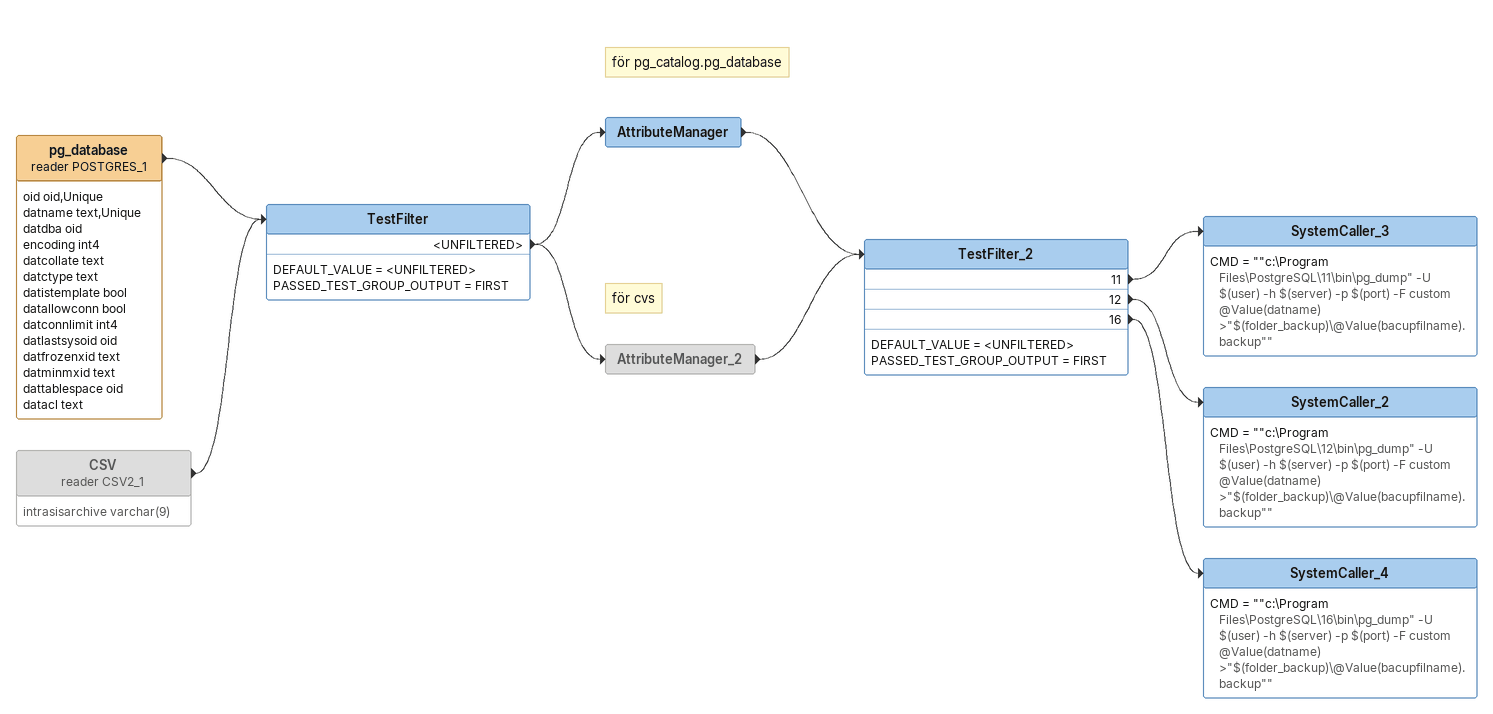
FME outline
pg_database (reader POSTGRES_1)
    attributes: oid oid,Unique, datname text,Unique, datdba oid, encoding int4, datcollate text, datctype text, datistemplate bool, datallowconn bool, datconnlimit int4, datlastsysoid oid, datfrozenxid text, datminmxid text, dattablespace oid, datacl text
    -> TestFilter
CSV (reader CSV2_1) [off]
    attributes: intrasisarchive varchar(9)
    -> TestFilter
TestFilter
    DEFAULT_VALUE = <UNFILTERED>
    PASSED_TEST_GROUP_OUTPUT = FIRST
    <UNFILTERED> -> AttributeManager
    <UNFILTERED> -> AttributeManager_2
Note: för pg_catalog.pg_database
AttributeManager
    -> TestFilter_2
Note: för cvs
AttributeManager_2 [off]
    -> TestFilter_2
TestFilter_2
    DEFAULT_VALUE = <UNFILTERED>
    PASSED_TEST_GROUP_OUTPUT = FIRST
    11 -> SystemCaller_3
    12 -> SystemCaller_2
    16 -> SystemCaller_4
SystemCaller_3
    CMD = ""c:\Program Files\PostgreSQL\11\bin\pg_dump" -U $(user) -h $(server) -p $(port) -F custom @Value(datname)  >"$(folder_backup)\@Value(bacupfilname).backup""
SystemCaller_2
    CMD = ""c:\Program Files\PostgreSQL\12\bin\pg_dump" -U $(user) -h $(server) -p $(port) -F custom @Value(datname)  >"$(folder_backup)\@Value(bacupfilname).backup""
SystemCaller_4
    CMD = ""c:\Program Files\PostgreSQL\16\bin\pg_dump" -U $(user) -h $(server) -p $(port) -F custom @Value(datname)  >"$(folder_backup)\@Value(bacupfilname).backup""
